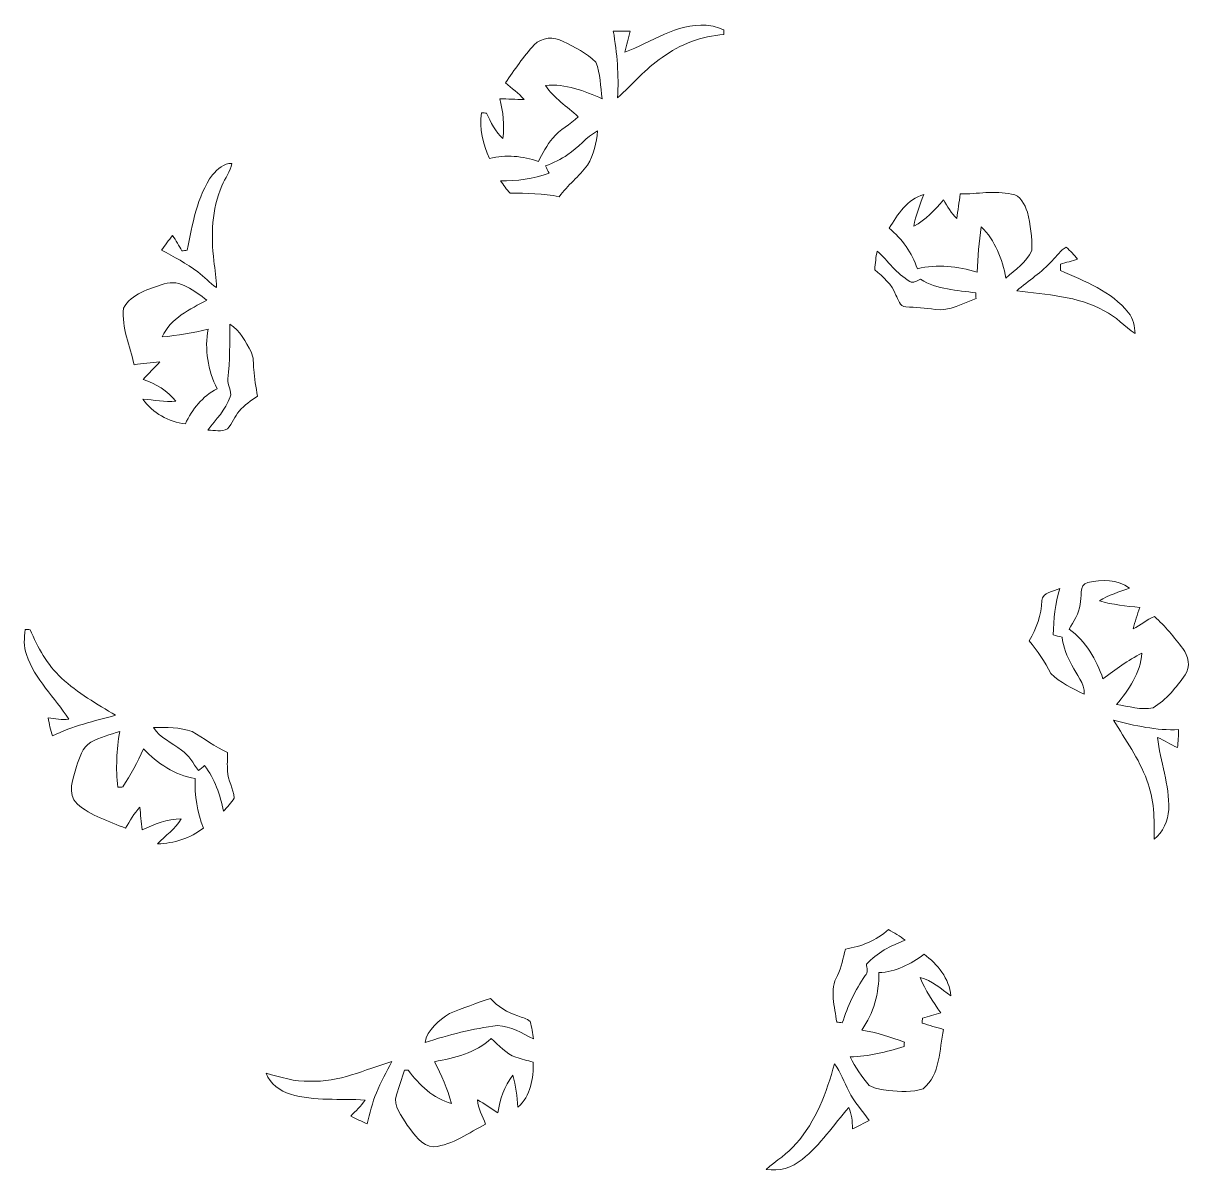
# Model space of a CAD drawing. Header units: centimetres. Extents: x -16.2 to 16.2, y -15.8 to 15.8.
# Drawn here: x -12.81 to 12.54, y -12.08 to 12.85 of the extents above; entities that cross this region are included whole.
import ezdxf

# ---------------------------------------------------------------- set-up
doc = ezdxf.new("R2010")
doc.units = ezdxf.units.CM
doc.header["$MEASUREMENT"] = 0
doc.layers.add('Layer 1', color=7, linetype='Continuous')

msp = doc.modelspace()

# ---------------------------------------------------------------- linework, layer by layer
at = {"layer": 'Layer 1', "color": 8, "lineweight": 9}
for points, knots in [([(0.25682, 12.22746), (0.28928, 12.3795), (0.33549, 12.52767), (0.3743, 12.67831), (0.3743, 12.67831), (0.25188, 12.6843), (0.12771, 12.68501), (0.00565, 12.68148), (0.00565, 12.68148), (0.09067, 12.20347), (0.12806, 11.72157), (0.09807, 11.2365), (0.09807, 11.2365), (0.4258, 11.52331), (0.70379, 11.86692), (1.06962, 12.10998), (1.06962, 12.10998), (1.45345, 12.40561), (1.92758, 12.57036), (2.40912, 12.60775), (2.40912, 12.60775), (2.40912, 12.6328), (2.40947, 12.68324), (2.40947, 12.70829), (2.40947, 12.70829), (2.28424, 12.75345), (2.1583, 12.80919), (2.02318, 12.8113), (2.02318, 12.8113), (1.37583, 12.85117), (0.8375, 12.43947), (0.25682, 12.22746), (0.25682, 12.22746), (0.25682, 12.22746), (0.25682, 12.22746), (0.25682, 12.22746)], [0, 0, 0, 0, 0.1, 0.1, 0.1, 0.1, 0.2, 0.2, 0.2, 0.2, 0.3, 0.3, 0.3, 0.3, 0.4, 0.4, 0.4, 0.4, 0.5, 0.5, 0.5, 0.5, 0.6, 0.6, 0.6, 0.6, 0.7, 0.7, 0.7, 0.7, 0.8, 0.8, 0.8, 0.8, 1, 1, 1, 1]), ([(-1.70956, 12.38338), (-1.94804, 12.13256), (-2.13748, 11.84046), (-2.33715, 11.55965), (-2.33715, 11.55965), (-2.19922, 11.44429), (-2.05175, 11.3374), (-1.93322, 11.20087), (-1.93322, 11.20087), (-2.1089, 11.19911), (-2.28494, 11.20863), (-2.45992, 11.21604), (-2.45992, 11.21604), (-2.38407, 10.93523), (-2.35303, 10.63854), (-2.39183, 10.34891), (-2.39183, 10.34891), (-2.56011, 10.49743), (-2.65395, 10.70381), (-2.74602, 10.90383), (-2.74602, 10.90383), (-2.77354, 10.90489), (-2.82857, 10.90736), (-2.85609, 10.90842), (-2.85609, 10.90842), (-2.90654, 10.56834), (-2.82469, 10.22615), (-2.68217, 9.91747), (-2.68217, 9.91747), (-2.32692, 10.00037), (-1.96109, 9.97744), (-1.6189, 9.84938), (-1.6189, 9.84938), (-1.53352, 10.02965), (-1.4351, 10.20498), (-1.31057, 10.36126), (-1.31057, 10.36126), (-1.15252, 10.544), (-0.93063, 10.65512), (-0.75847, 10.82269), (-0.75847, 10.82269), (-0.99342, 11.05024), (-1.28905, 11.22239), (-1.46509, 11.50461), (-1.46509, 11.50461), (-1.03152, 11.54271), (-0.62336, 11.3889), (-0.23601, 11.21463), (-0.23601, 11.21463), (-0.27905, 11.4771), (-0.26776, 11.75967), (-0.3743, 12.00662), (-0.3743, 12.00662), (-0.57362, 12.20523), (-0.83114, 12.33823), (-1.08232, 12.45994), (-1.08232, 12.45994), (-1.27917, 12.57071), (-1.55152, 12.55166), (-1.70956, 12.38338), (-1.70956, 12.38338), (-1.70956, 12.38338), (-1.70956, 12.38338), (-1.70956, 12.38338)], [0, 0, 0, 0, 0.05882353, 0.05882353, 0.05882353, 0.05882353, 0.11764706, 0.11764706, 0.11764706, 0.11764706, 0.17647059, 0.17647059, 0.17647059, 0.17647059, 0.23529412, 0.23529412, 0.23529412, 0.23529412, 0.29411765, 0.29411765, 0.29411765, 0.29411765, 0.35294118, 0.35294118, 0.35294118, 0.35294118, 0.41176471, 0.41176471, 0.41176471, 0.41176471, 0.47058824, 0.47058824, 0.47058824, 0.47058824, 0.52941176, 0.52941176, 0.52941176, 0.52941176, 0.58823529, 0.58823529, 0.58823529, 0.58823529, 0.64705882, 0.64705882, 0.64705882, 0.64705882, 0.70588235, 0.70588235, 0.70588235, 0.70588235, 0.76470588, 0.76470588, 0.76470588, 0.76470588, 0.82352941, 0.82352941, 0.82352941, 0.82352941, 0.88235294, 0.88235294, 0.88235294, 0.88235294, 1, 1, 1, 1]), ([(-0.98425, 10.00249), (-1.13136, 9.8963), (-1.29716, 9.82081), (-1.46509, 9.75519), (-1.46509, 9.75519), (-1.44004, 9.70227), (-1.41499, 9.64936), (-1.38994, 9.59644), (-1.38994, 9.59644), (-1.73002, 9.48426), (-2.08739, 9.41617), (-2.44651, 9.43557), (-2.44651, 9.43557), (-2.37631, 9.34491), (-2.31634, 9.24366), (-2.23344, 9.16252), (-2.23344, 9.16252), (-1.87678, 9.16252), (-1.5173, 9.16358), (-1.16628, 9.08667), (-1.16628, 9.08667), (-0.98637, 9.3375), (-0.73766, 9.52835), (-0.55174, 9.77353), (-0.55174, 9.77353), (-0.42651, 10.00072), (-0.35384, 10.25719), (-0.33902, 10.51613), (-0.33902, 10.51613), (-0.58244, 10.38172), (-0.75177, 10.15206), (-0.98425, 10.00249), (-0.98425, 10.00249), (-0.98425, 10.00249), (-0.98425, 10.00249), (-0.98425, 10.00249)], [0, 0, 0, 0, 0.1, 0.1, 0.1, 0.1, 0.2, 0.2, 0.2, 0.2, 0.3, 0.3, 0.3, 0.3, 0.4, 0.4, 0.4, 0.4, 0.5, 0.5, 0.5, 0.5, 0.6, 0.6, 0.6, 0.6, 0.7, 0.7, 0.7, 0.7, 0.8, 0.8, 0.8, 0.8, 1, 1, 1, 1]), ([(-8.69809, 9.56398), (-9.04275, 9.08632), (-9.13059, 8.48731), (-9.25054, 7.92498), (-9.25054, 7.92498), (-9.28793, 7.92004), (-9.32497, 7.91439), (-9.36202, 7.9091), (-9.36202, 7.9091), (-9.4241, 8.02481), (-9.48937, 8.13911), (-9.56592, 8.24565), (-9.56592, 8.24565), (-9.64777, 8.13982), (-9.72996, 8.03363), (-9.80793, 7.92462), (-9.80793, 7.92462), (-9.5317, 7.78951), (-9.26465, 7.63499), (-9.01559, 7.45367), (-9.01559, 7.45367), (-8.88012, 7.34325), (-8.75594, 7.21836), (-8.61448, 7.115), (-8.61448, 7.115), (-8.60884, 7.31044), (-8.6487, 7.5027), (-8.66881, 7.69602), (-8.66881, 7.69602), (-8.73231, 8.24248), (-8.71784, 8.81504), (-8.49312, 9.32586), (-8.49312, 9.32586), (-8.42892, 9.49061), (-8.30615, 9.63242), (-8.27934, 9.81093), (-8.27934, 9.81093), (-8.45326, 9.82116), (-8.58837, 9.68287), (-8.69809, 9.56398), (-8.69809, 9.56398), (-8.69809, 9.56398), (-8.69809, 9.56398), (-8.69809, 9.56398)], [0, 0, 0, 0, 0.08333333, 0.08333333, 0.08333333, 0.08333333, 0.16666667, 0.16666667, 0.16666667, 0.16666667, 0.25, 0.25, 0.25, 0.25, 0.33333333, 0.33333333, 0.33333333, 0.33333333, 0.41666667, 0.41666667, 0.41666667, 0.41666667, 0.5, 0.5, 0.5, 0.5, 0.58333333, 0.58333333, 0.58333333, 0.58333333, 0.66666667, 0.66666667, 0.66666667, 0.66666667, 0.75, 0.75, 0.75, 0.75, 0.83333333, 0.83333333, 0.83333333, 0.83333333, 1, 1, 1, 1]), ([(7.5371, 9.14806), (7.51628, 8.96885), (7.49159, 8.79034), (7.46301, 8.61184), (7.46301, 8.61184), (7.34378, 8.72966), (7.26299, 8.87783), (7.1755, 9.01859), (7.1755, 9.01859), (6.98959, 8.7974), (6.78392, 8.58749), (6.52992, 8.44497), (6.52992, 8.44497), (6.57825, 8.68239), (6.65692, 8.9117), (6.74935, 9.13536), (6.74935, 9.13536), (6.39233, 9.03199), (6.17926, 8.7025), (5.99687, 8.4037), (5.99687, 8.4037), (6.27592, 8.17086), (6.49358, 7.87065), (6.60894, 7.52493), (6.60894, 7.52493), (7.03968, 7.623), (7.48877, 7.58419), (7.90681, 7.44837), (7.90681, 7.44837), (7.92092, 7.77858), (7.9435, 8.10842), (7.99677, 8.43474), (7.99677, 8.43474), (8.29804, 8.13841), (8.45503, 7.73024), (8.5337, 7.32243), (8.5337, 7.32243), (8.73548, 7.50059), (8.98878, 7.66216), (9.09144, 7.9218), (9.09144, 7.9218), (9.10378, 8.2005), (9.06498, 8.48096), (9.00007, 8.75154), (9.00007, 8.75154), (8.93586, 8.91381), (8.86001, 9.12477), (8.6554, 9.14277), (8.6554, 9.14277), (8.28851, 9.2299), (7.90893, 9.14171), (7.5371, 9.14806), (7.5371, 9.14806), (7.5371, 9.14806), (7.5371, 9.14806), (7.5371, 9.14806)], [0, 0, 0, 0, 0.06666667, 0.06666667, 0.06666667, 0.06666667, 0.13333333, 0.13333333, 0.13333333, 0.13333333, 0.2, 0.2, 0.2, 0.2, 0.26666667, 0.26666667, 0.26666667, 0.26666667, 0.33333333, 0.33333333, 0.33333333, 0.33333333, 0.4, 0.4, 0.4, 0.4, 0.46666667, 0.46666667, 0.46666667, 0.46666667, 0.53333333, 0.53333333, 0.53333333, 0.53333333, 0.6, 0.6, 0.6, 0.6, 0.66666667, 0.66666667, 0.66666667, 0.66666667, 0.73333333, 0.73333333, 0.73333333, 0.73333333, 0.8, 0.8, 0.8, 0.8, 0.86666667, 0.86666667, 0.86666667, 0.86666667, 1, 1, 1, 1]), ([(5.73581, 7.9084), (5.709, 7.77469), (5.69313, 7.63958), (5.68572, 7.50341), (5.68572, 7.50341), (5.86493, 7.34501), (6.05755, 7.18591), (6.1408, 6.95237), (6.1408, 6.95237), (6.19866, 6.86382), (6.22335, 6.69872), (6.35741, 6.69802), (6.35741, 6.69802), (6.57013, 6.68461), (6.78286, 6.66768), (6.99523, 6.64122), (6.99523, 6.64122), (7.31167, 6.59677), (7.59601, 6.77386), (7.88247, 6.87829), (7.88247, 6.87829), (7.88106, 6.90792), (7.87788, 6.96754), (7.87647, 6.99717), (7.87647, 6.99717), (7.47007, 7.06138), (7.03933, 7.06949), (6.6795, 7.29421), (6.6795, 7.29421), (6.604, 7.27304), (6.52039, 7.1972), (6.44243, 7.24906), (6.44243, 7.24906), (6.1588, 7.4138), (5.97465, 7.69214), (5.73581, 7.9084), (5.73581, 7.9084), (5.73581, 7.9084), (5.73581, 7.9084), (5.73581, 7.9084)], [0, 0, 0, 0, 0.09090909, 0.09090909, 0.09090909, 0.09090909, 0.18181818, 0.18181818, 0.18181818, 0.18181818, 0.27272727, 0.27272727, 0.27272727, 0.27272727, 0.36363636, 0.36363636, 0.36363636, 0.36363636, 0.45454545, 0.45454545, 0.45454545, 0.45454545, 0.54545455, 0.54545455, 0.54545455, 0.54545455, 0.63636364, 0.63636364, 0.63636364, 0.63636364, 0.72727273, 0.72727273, 0.72727273, 0.72727273, 0.81818182, 0.81818182, 0.81818182, 0.81818182, 1, 1, 1, 1]), ([(9.53558, 7.69779), (9.31192, 7.44414), (9.02229, 7.26493), (8.76759, 7.04656), (8.76759, 7.04656), (9.41105, 6.95801), (10.08839, 6.93649), (10.66765, 6.60876), (10.66765, 6.60876), (10.92341, 6.48811), (11.10686, 6.26833), (11.33934, 6.11452), (11.33934, 6.11452), (11.31888, 6.2708), (11.30371, 6.44366), (11.19646, 6.56925), (11.19646, 6.56925), (10.82216, 7.03527), (10.24185, 7.24906), (9.71374, 7.48789), (9.71374, 7.48789), (9.71409, 7.53234), (9.71515, 7.57679), (9.71621, 7.62124), (9.71621, 7.62124), (9.84038, 7.65863), (9.96527, 7.69391), (10.08909, 7.73483), (10.08909, 7.73483), (10.01148, 7.82408), (9.93105, 7.91122), (9.84356, 7.98954), (9.84356, 7.98954), (9.71338, 7.92639), (9.63542, 7.79621), (9.53558, 7.69779), (9.53558, 7.69779), (9.53558, 7.69779), (9.53558, 7.69779), (9.53558, 7.69779)], [0, 0, 0, 0, 0.09090909, 0.09090909, 0.09090909, 0.09090909, 0.18181818, 0.18181818, 0.18181818, 0.18181818, 0.27272727, 0.27272727, 0.27272727, 0.27272727, 0.36363636, 0.36363636, 0.36363636, 0.36363636, 0.45454545, 0.45454545, 0.45454545, 0.45454545, 0.54545455, 0.54545455, 0.54545455, 0.54545455, 0.63636364, 0.63636364, 0.63636364, 0.63636364, 0.72727273, 0.72727273, 0.72727273, 0.72727273, 0.81818182, 0.81818182, 0.81818182, 0.81818182, 1, 1, 1, 1]), ([(-9.75078, 7.19438), (-10.06722, 7.07902), (-10.46339, 6.99259), (-10.63096, 6.66415), (-10.63096, 6.66415), (-10.67329, 6.24258), (-10.4909, 5.84465), (-10.39989, 5.44072), (-10.39989, 5.44072), (-10.21468, 5.46294), (-10.02947, 5.48446), (-9.84356, 5.50139), (-9.84356, 5.50139), (-9.95821, 5.37051), (-10.08697, 5.25269), (-10.20092, 5.12075), (-10.20092, 5.12075), (-9.9254, 5.03396), (-9.67705, 4.86922), (-9.49254, 4.64591), (-9.49254, 4.64591), (-9.73243, 4.63215), (-9.9702, 4.67272), (-10.20833, 4.69071), (-10.20833, 4.69071), (-9.99772, 4.38944), (-9.64988, 4.2007), (-9.28793, 4.15414), (-9.28793, 4.15414), (-9.14188, 4.47516), (-8.91399, 4.75139), (-8.59966, 4.91931), (-8.59966, 4.91931), (-8.80145, 5.31936), (-8.87518, 5.77444), (-8.79122, 6.21471), (-8.79122, 6.21471), (-9.11895, 6.12722), (-9.45444, 6.07536), (-9.7917, 6.04291), (-9.7917, 6.04291), (-9.61425, 6.44543), (-9.18351, 6.64757), (-8.81874, 6.84371), (-8.81874, 6.84371), (-9.09108, 7.0328), (-9.39659, 7.30938), (-9.75078, 7.19438), (-9.75078, 7.19438), (-9.75078, 7.19438), (-9.75078, 7.19438), (-9.75078, 7.19438)], [0, 0, 0, 0, 0.07142857, 0.07142857, 0.07142857, 0.07142857, 0.14285714, 0.14285714, 0.14285714, 0.14285714, 0.21428571, 0.21428571, 0.21428571, 0.21428571, 0.28571429, 0.28571429, 0.28571429, 0.28571429, 0.35714286, 0.35714286, 0.35714286, 0.35714286, 0.42857143, 0.42857143, 0.42857143, 0.42857143, 0.5, 0.5, 0.5, 0.5, 0.57142857, 0.57142857, 0.57142857, 0.57142857, 0.64285714, 0.64285714, 0.64285714, 0.64285714, 0.71428571, 0.71428571, 0.71428571, 0.71428571, 0.78571429, 0.78571429, 0.78571429, 0.78571429, 0.85714286, 0.85714286, 0.85714286, 0.85714286, 1, 1, 1, 1]), ([(-8.3185, 6.31737), (-8.32802, 5.92226), (-8.31285, 5.52609), (-8.36542, 5.13309), (-8.36542, 5.13309), (-8.39188, 4.99657), (-8.25959, 4.87521), (-8.31638, 4.73939), (-8.31638, 4.73939), (-8.41128, 4.46176), (-8.62471, 4.25044), (-8.79828, 4.02184), (-8.79828, 4.02184), (-8.65717, 4.01832), (-8.49947, 3.97704), (-8.36965, 4.04654), (-8.36965, 4.04654), (-8.27052, 4.16507), (-8.21902, 4.31677), (-8.11706, 4.43354), (-8.11706, 4.43354), (-8.00559, 4.56406), (-7.86165, 4.65931), (-7.72195, 4.75598), (-7.72195, 4.75598), (-7.75017, 4.94824), (-7.7911, 5.13944), (-7.80168, 5.33383), (-7.80168, 5.33383), (-7.81085, 5.46153), (-7.79992, 5.60053), (-7.85989, 5.71871), (-7.85989, 5.71871), (-7.98054, 5.93849), (-8.0959, 6.18261), (-8.3185, 6.31737), (-8.3185, 6.31737), (-8.3185, 6.31737), (-8.3185, 6.31737), (-8.3185, 6.31737)], [0, 0, 0, 0, 0.09090909, 0.09090909, 0.09090909, 0.09090909, 0.18181818, 0.18181818, 0.18181818, 0.18181818, 0.27272727, 0.27272727, 0.27272727, 0.27272727, 0.36363636, 0.36363636, 0.36363636, 0.36363636, 0.45454545, 0.45454545, 0.45454545, 0.45454545, 0.54545455, 0.54545455, 0.54545455, 0.54545455, 0.63636364, 0.63636364, 0.63636364, 0.63636364, 0.72727273, 0.72727273, 0.72727273, 0.72727273, 0.81818182, 0.81818182, 0.81818182, 0.81818182, 1, 1, 1, 1]), ([(10.31416, 0.71208), (10.10215, 0.66411), (10.19246, 0.38576), (10.14201, 0.23477), (10.14201, 0.23477), (10.1219, 0.0344), (10.00125, -0.13388), (9.90212, -0.30215), (9.90212, -0.30215), (10.27465, -0.55862), (10.49443, -0.96185), (10.63978, -1.37918), (10.63978, -1.37918), (10.91106, -1.17916), (11.18165, -0.9749), (11.48398, -0.8225), (11.48398, -0.8225), (11.45223, -1.25571), (11.20316, -1.61837), (10.93153, -1.93939), (10.93153, -1.93939), (11.19329, -1.96691), (11.46598, -2.06851), (11.7281, -2.00854), (11.7281, -2.00854), (12.01632, -1.83709), (12.23081, -1.56192), (12.4266, -1.29487), (12.4266, -1.29487), (12.54372, -1.1213), (12.49574, -0.88), (12.37262, -0.72231), (12.37262, -0.72231), (12.186, -0.47607), (11.98845, -0.23266), (11.75773, -0.02734), (11.75773, -0.02734), (11.59193, -0.09578), (11.45505, -0.21784), (11.29312, -0.29474), (11.29312, -0.29474), (11.3351, -0.13846), (11.38626, 0.01535), (11.43847, 0.16845), (11.43847, 0.16845), (11.1439, 0.20479), (10.84651, 0.22666), (10.56076, 0.31203), (10.56076, 0.31203), (10.76184, 0.44186), (10.99573, 0.50712), (11.21798, 0.59179), (11.21798, 0.59179), (10.96151, 0.78193), (10.61191, 0.78264), (10.31416, 0.71208), (10.31416, 0.71208), (10.31416, 0.71208), (10.31416, 0.71208), (10.31416, 0.71208)], [0, 0, 0, 0, 0.0625, 0.0625, 0.0625, 0.0625, 0.125, 0.125, 0.125, 0.125, 0.1875, 0.1875, 0.1875, 0.1875, 0.25, 0.25, 0.25, 0.25, 0.3125, 0.3125, 0.3125, 0.3125, 0.375, 0.375, 0.375, 0.375, 0.4375, 0.4375, 0.4375, 0.4375, 0.5, 0.5, 0.5, 0.5, 0.5625, 0.5625, 0.5625, 0.5625, 0.625, 0.625, 0.625, 0.625, 0.6875, 0.6875, 0.6875, 0.6875, 0.75, 0.75, 0.75, 0.75, 0.8125, 0.8125, 0.8125, 0.8125, 0.875, 0.875, 0.875, 0.875, 1, 1, 1, 1]), ([(9.30981, 0.31944), (9.31051, 0.00194), (9.19163, -0.28663), (9.03429, -0.55439), (9.03429, -0.55439), (9.21561, -0.77417), (9.37542, -1.00912), (9.50736, -1.26171), (9.50736, -1.26171), (9.70703, -1.46703), (9.97797, -1.5912), (10.23479, -1.71185), (10.23479, -1.71185), (10.24396, -1.4702), (10.06369, -1.28781), (9.96491, -1.08356), (9.96491, -1.08356), (9.85732, -0.89447), (9.77583, -0.69021), (9.75007, -0.4729), (9.75007, -0.4729), (9.68693, -0.45843), (9.62378, -0.44256), (9.56134, -0.42563), (9.56134, -0.42563), (9.56486, -0.08449), (9.60614, 0.25453), (9.70139, 0.58191), (9.70139, 0.58191), (9.56522, 0.51453), (9.33168, 0.50253), (9.30981, 0.31944), (9.30981, 0.31944), (9.30981, 0.31944), (9.30981, 0.31944), (9.30981, 0.31944)], [0, 0, 0, 0, 0.1, 0.1, 0.1, 0.1, 0.2, 0.2, 0.2, 0.2, 0.3, 0.3, 0.3, 0.3, 0.4, 0.4, 0.4, 0.4, 0.5, 0.5, 0.5, 0.5, 0.6, 0.6, 0.6, 0.6, 0.7, 0.7, 0.7, 0.7, 0.8, 0.8, 0.8, 0.8, 1, 1, 1, 1]), ([(-12.7695, -0.31062), (-12.78537, -0.49054), (-12.80583, -0.67857), (-12.73775, -0.85178), (-12.73775, -0.85178), (-12.55924, -1.39506), (-12.1165, -1.78241), (-11.82052, -2.25619), (-11.82052, -2.25619), (-11.9694, -2.28159), (-12.11756, -2.24349), (-12.26467, -2.22585), (-12.26467, -2.22585), (-12.24421, -2.35885), (-12.21705, -2.49255), (-12.1726, -2.62026), (-12.1726, -2.62026), (-11.73974, -2.40048), (-11.2656, -2.29676), (-10.801, -2.17188), (-10.801, -2.17188), (-11.20845, -1.92669), (-11.62473, -1.68575), (-11.9761, -1.36225), (-11.9761, -1.36225), (-12.29007, -1.07721), (-12.49186, -0.69656), (-12.65802, -0.31238), (-12.65802, -0.31238), (-12.68589, -0.31203), (-12.74163, -0.31097), (-12.7695, -0.31062), (-12.7695, -0.31062), (-12.7695, -0.31062), (-12.7695, -0.31062), (-12.7695, -0.31062)], [0, 0, 0, 0, 0.1, 0.1, 0.1, 0.1, 0.2, 0.2, 0.2, 0.2, 0.3, 0.3, 0.3, 0.3, 0.4, 0.4, 0.4, 0.4, 0.5, 0.5, 0.5, 0.5, 0.6, 0.6, 0.6, 0.6, 0.7, 0.7, 0.7, 0.7, 0.8, 0.8, 0.8, 0.8, 1, 1, 1, 1]), ([(10.87085, -2.27877), (11.12591, -2.70351), (11.42083, -3.11097), (11.59334, -3.58016), (11.59334, -3.58016), (11.74926, -3.99009), (11.76373, -4.43071), (11.74821, -4.86322), (11.74821, -4.86322), (11.94188, -4.70658), (12.05653, -4.46387), (12.06782, -4.21552), (12.06782, -4.21552), (12.08546, -3.68141), (11.8805, -3.17588), (11.82546, -2.64989), (11.82546, -2.64989), (11.97187, -2.71868), (12.11016, -2.80441), (12.25762, -2.87284), (12.25762, -2.87284), (12.27314, -2.74373), (12.27702, -2.61214), (12.28231, -2.48303), (12.28231, -2.48303), (11.80218, -2.5056), (11.33263, -2.39483), (10.87085, -2.27877), (10.87085, -2.27877), (10.87085, -2.27877), (10.87085, -2.27877), (10.87085, -2.27877)], [0, 0, 0, 0, 0.11111111, 0.11111111, 0.11111111, 0.11111111, 0.22222222, 0.22222222, 0.22222222, 0.22222222, 0.33333333, 0.33333333, 0.33333333, 0.33333333, 0.44444444, 0.44444444, 0.44444444, 0.44444444, 0.55555556, 0.55555556, 0.55555556, 0.55555556, 0.66666667, 0.66666667, 0.66666667, 0.66666667, 0.77777778, 0.77777778, 0.77777778, 0.77777778, 1, 1, 1, 1]), ([(-11.34039, -2.75749), (-11.52842, -2.86826), (-11.58557, -3.09227), (-11.65366, -3.28418), (-11.65366, -3.28418), (-11.7221, -3.53889), (-11.86744, -3.87368), (-11.64025, -4.09522), (-11.64025, -4.09522), (-11.33757, -4.35451), (-10.94987, -4.47269), (-10.58721, -4.62262), (-10.58721, -4.62262), (-10.49373, -4.46352), (-10.39989, -4.30265), (-10.27712, -4.16401), (-10.27712, -4.16401), (-10.25984, -4.32735), (-10.24537, -4.49033), (-10.22844, -4.65472), (-10.22844, -4.65472), (-9.95574, -4.54254), (-9.68057, -4.41872), (-9.3786, -4.42154), (-9.3786, -4.42154), (-9.51159, -4.63568), (-9.72009, -4.78419), (-9.89083, -4.96517), (-9.89083, -4.96517), (-9.531, -4.94929), (-9.17892, -4.84381), (-8.89459, -4.61839), (-8.89459, -4.61839), (-9.03323, -4.27619), (-9.0872, -3.91424), (-9.07521, -3.54489), (-9.07521, -3.54489), (-9.519, -3.47821), (-9.88942, -3.21363), (-10.1988, -2.90283), (-10.1988, -2.90283), (-10.31699, -3.19352), (-10.48597, -3.45846), (-10.64507, -3.72798), (-10.64507, -3.72798), (-10.67294, -3.72904), (-10.72832, -3.73151), (-10.75619, -3.73256), (-10.75619, -3.73256), (-10.79959, -3.32969), (-10.783, -2.92047), (-10.71245, -2.52183), (-10.71245, -2.52183), (-10.92553, -2.58851), (-11.14284, -2.6513), (-11.34039, -2.75749), (-11.34039, -2.75749), (-11.34039, -2.75749), (-11.34039, -2.75749), (-11.34039, -2.75749)], [0, 0, 0, 0, 0.0625, 0.0625, 0.0625, 0.0625, 0.125, 0.125, 0.125, 0.125, 0.1875, 0.1875, 0.1875, 0.1875, 0.25, 0.25, 0.25, 0.25, 0.3125, 0.3125, 0.3125, 0.3125, 0.375, 0.375, 0.375, 0.375, 0.4375, 0.4375, 0.4375, 0.4375, 0.5, 0.5, 0.5, 0.5, 0.5625, 0.5625, 0.5625, 0.5625, 0.625, 0.625, 0.625, 0.625, 0.6875, 0.6875, 0.6875, 0.6875, 0.75, 0.75, 0.75, 0.75, 0.8125, 0.8125, 0.8125, 0.8125, 0.875, 0.875, 0.875, 0.875, 1, 1, 1, 1]), ([(-9.97938, -2.43822), (-9.83862, -2.66541), (-9.57686, -2.76595), (-9.37472, -2.92611), (-9.37472, -2.92611), (-9.21032, -3.03618), (-9.11542, -3.21469), (-9.00395, -3.37273), (-9.00395, -3.37273), (-8.95985, -3.33604), (-8.9154, -3.299), (-8.8706, -3.26266), (-8.8706, -3.26266), (-8.6494, -3.55124), (-8.52946, -3.90225), (-8.46173, -4.25609), (-8.46173, -4.25609), (-8.37882, -4.16331), (-8.28816, -4.07476), (-8.22431, -3.96751), (-8.22431, -3.96751), (-8.24371, -3.76573), (-8.35942, -3.58263), (-8.37424, -3.37979), (-8.37424, -3.37979), (-8.37812, -3.24503), (-8.37494, -3.11203), (-8.37283, -2.97833), (-8.37283, -2.97833), (-8.6427, -2.85027), (-8.884, -2.67388), (-9.14047, -2.52289), (-9.14047, -2.52289), (-9.40894, -2.42834), (-9.69892, -2.43399), (-9.97938, -2.43822), (-9.97938, -2.43822), (-9.97938, -2.43822), (-9.97938, -2.43822), (-9.97938, -2.43822)], [0, 0, 0, 0, 0.09090909, 0.09090909, 0.09090909, 0.09090909, 0.18181818, 0.18181818, 0.18181818, 0.18181818, 0.27272727, 0.27272727, 0.27272727, 0.27272727, 0.36363636, 0.36363636, 0.36363636, 0.36363636, 0.45454545, 0.45454545, 0.45454545, 0.45454545, 0.54545455, 0.54545455, 0.54545455, 0.54545455, 0.63636364, 0.63636364, 0.63636364, 0.63636364, 0.72727273, 0.72727273, 0.72727273, 0.72727273, 0.81818182, 0.81818182, 0.81818182, 0.81818182, 1, 1, 1, 1]), ([(5.04578, -7.24658), (4.99392, -7.4392), (4.95935, -7.63922), (4.87257, -7.82055), (4.87257, -7.82055), (4.69053, -8.12994), (4.81859, -8.50106), (4.8574, -8.83232), (4.8574, -8.83232), (4.89761, -8.83726), (4.93854, -8.84255), (4.97911, -8.84819), (4.97911, -8.84819), (5.09976, -8.48589), (5.25075, -8.13452), (5.47546, -7.82338), (5.47546, -7.82338), (5.54496, -7.75352), (5.50968, -7.65686), (5.50369, -7.5729), (5.50369, -7.5729), (5.73229, -7.32913), (6.03038, -7.17179), (6.34048, -7.05538), (6.34048, -7.05538), (6.23323, -6.96013), (6.10306, -6.89663), (5.98064, -6.82537), (5.98064, -6.82537), (5.71853, -7.05749), (5.3908, -7.19543), (5.04578, -7.24658), (5.04578, -7.24658), (5.04578, -7.24658), (5.04578, -7.24658), (5.04578, -7.24658)], [0, 0, 0, 0, 0.1, 0.1, 0.1, 0.1, 0.2, 0.2, 0.2, 0.2, 0.3, 0.3, 0.3, 0.3, 0.4, 0.4, 0.4, 0.4, 0.5, 0.5, 0.5, 0.5, 0.6, 0.6, 0.6, 0.6, 0.7, 0.7, 0.7, 0.7, 0.8, 0.8, 0.8, 0.8, 1, 1, 1, 1]), ([(5.7725, -7.75882), (5.78026, -8.20155), (5.65856, -8.64147), (5.40315, -9.00483), (5.40315, -9.00483), (5.72029, -9.0588), (6.02721, -9.15335), (6.32672, -9.27012), (6.32672, -9.27012), (6.32566, -9.29375), (6.32354, -9.34138), (6.32248, -9.36501), (6.32248, -9.36501), (5.93937, -9.4779), (5.55237, -9.57809), (5.1495, -9.58656), (5.1495, -9.58656), (5.25321, -9.81339), (5.4035, -10.01659), (5.56578, -10.20568), (5.56578, -10.20568), (5.68819, -10.28788), (5.84412, -10.29211), (5.98417, -10.32069), (5.98417, -10.32069), (6.23253, -10.33304), (6.49958, -10.36373), (6.73735, -10.27977), (6.73735, -10.27977), (7.11412, -9.97038), (7.0806, -9.42781), (7.17621, -8.99107), (7.17621, -8.99107), (7.02063, -8.94733), (6.86611, -8.90358), (6.71301, -8.85207), (6.71301, -8.85207), (6.71442, -8.82632), (6.71689, -8.77482), (6.7183, -8.74906), (6.7183, -8.74906), (6.85165, -8.70991), (6.98676, -8.67322), (7.12082, -8.633), (7.12082, -8.633), (6.94796, -8.3917), (6.78603, -8.14088), (6.66821, -7.86747), (6.66821, -7.86747), (6.92503, -7.92533), (7.12788, -8.10666), (7.33249, -8.26188), (7.33249, -8.26188), (7.31167, -7.88441), (7.0418, -7.57678), (6.75428, -7.35736), (6.75428, -7.35736), (6.46783, -7.57326), (6.13763, -7.74047), (5.7725, -7.75882), (5.7725, -7.75882), (5.7725, -7.75882), (5.7725, -7.75882), (5.7725, -7.75882)], [0, 0, 0, 0, 0.05882353, 0.05882353, 0.05882353, 0.05882353, 0.11764706, 0.11764706, 0.11764706, 0.11764706, 0.17647059, 0.17647059, 0.17647059, 0.17647059, 0.23529412, 0.23529412, 0.23529412, 0.23529412, 0.29411765, 0.29411765, 0.29411765, 0.29411765, 0.35294118, 0.35294118, 0.35294118, 0.35294118, 0.41176471, 0.41176471, 0.41176471, 0.41176471, 0.47058824, 0.47058824, 0.47058824, 0.47058824, 0.52941176, 0.52941176, 0.52941176, 0.52941176, 0.58823529, 0.58823529, 0.58823529, 0.58823529, 0.64705882, 0.64705882, 0.64705882, 0.64705882, 0.70588235, 0.70588235, 0.70588235, 0.70588235, 0.76470588, 0.76470588, 0.76470588, 0.76470588, 0.82352941, 0.82352941, 0.82352941, 0.82352941, 0.88235294, 0.88235294, 0.88235294, 0.88235294, 1, 1, 1, 1]), ([(-3.55282, -8.64253), (-3.77296, -8.80092), (-4.03648, -8.98931), (-4.08305, -9.27611), (-4.08305, -9.27611), (-3.56976, -9.10608), (-3.04377, -8.97308), (-2.50684, -8.90711), (-2.50684, -8.90711), (-2.22144, -8.92051), (-1.9745, -9.07115), (-1.72861, -9.19886), (-1.72861, -9.19886), (-1.74449, -9.0715), (-1.76777, -8.94415), (-1.79775, -8.82103), (-1.79775, -8.82103), (-1.86725, -8.74801), (-1.97979, -8.73495), (-2.06516, -8.69615), (-2.06516, -8.69615), (-2.29588, -8.62912), (-2.50155, -8.49154), (-2.66418, -8.31691), (-2.66418, -8.31691), (-2.96263, -8.41922), (-3.25755, -8.53387), (-3.55282, -8.64253), (-3.55282, -8.64253), (-3.55282, -8.64253), (-3.55282, -8.64253), (-3.55282, -8.64253)], [0, 0, 0, 0, 0.11111111, 0.11111111, 0.11111111, 0.11111111, 0.22222222, 0.22222222, 0.22222222, 0.22222222, 0.33333333, 0.33333333, 0.33333333, 0.33333333, 0.44444444, 0.44444444, 0.44444444, 0.44444444, 0.55555556, 0.55555556, 0.55555556, 0.55555556, 0.66666667, 0.66666667, 0.66666667, 0.66666667, 0.77777778, 0.77777778, 0.77777778, 0.77777778, 1, 1, 1, 1]), ([(-3.87844, -9.69239), (-3.7218, -9.97955), (-3.59692, -10.28259), (-3.50732, -10.59762), (-3.50732, -10.59762), (-3.90137, -10.49426), (-4.20934, -10.19686), (-4.44606, -9.87866), (-4.44606, -9.87866), (-4.46652, -9.87725), (-4.50709, -9.87478), (-4.5272, -9.87337), (-4.5272, -9.87337), (-4.58435, -10.05364), (-4.64996, -10.23073), (-4.70288, -10.41312), (-4.70288, -10.41312), (-4.79143, -10.65583), (-4.58329, -10.87596), (-4.4711, -11.07211), (-4.4711, -11.07211), (-4.31659, -11.25132), (-4.16348, -11.53812), (-3.89255, -11.54095), (-3.89255, -11.54095), (-3.4738, -11.49509), (-3.12984, -11.23474), (-2.76648, -11.04529), (-2.76648, -11.04529), (-2.83704, -10.87455), (-2.92629, -10.70769), (-2.94428, -10.52142), (-2.94428, -10.52142), (-2.78977, -10.60185), (-2.65112, -10.70804), (-2.50507, -10.80294), (-2.50507, -10.80294), (-2.45251, -10.51084), (-2.36467, -10.22262), (-2.17911, -9.98484), (-2.17911, -9.98484), (-2.09797, -10.20886), (-2.09268, -10.44804), (-2.0641, -10.68229), (-2.0641, -10.68229), (-1.79458, -10.43464), (-1.72085, -10.05117), (-1.73496, -9.70015), (-1.73496, -9.70015), (-1.86055, -9.66558), (-1.9872, -9.63806), (-2.10961, -9.59361), (-2.10961, -9.59361), (-2.32727, -9.52059), (-2.4765, -9.33256), (-2.64689, -9.18968), (-2.64689, -9.18968), (-2.98203, -9.50542), (-3.43888, -9.60667), (-3.87844, -9.69239), (-3.87844, -9.69239), (-3.87844, -9.69239), (-3.87844, -9.69239), (-3.87844, -9.69239)], [0, 0, 0, 0, 0.05882353, 0.05882353, 0.05882353, 0.05882353, 0.11764706, 0.11764706, 0.11764706, 0.11764706, 0.17647059, 0.17647059, 0.17647059, 0.17647059, 0.23529412, 0.23529412, 0.23529412, 0.23529412, 0.29411765, 0.29411765, 0.29411765, 0.29411765, 0.35294118, 0.35294118, 0.35294118, 0.35294118, 0.41176471, 0.41176471, 0.41176471, 0.41176471, 0.47058824, 0.47058824, 0.47058824, 0.47058824, 0.52941176, 0.52941176, 0.52941176, 0.52941176, 0.58823529, 0.58823529, 0.58823529, 0.58823529, 0.64705882, 0.64705882, 0.64705882, 0.64705882, 0.70588235, 0.70588235, 0.70588235, 0.70588235, 0.76470588, 0.76470588, 0.76470588, 0.76470588, 0.82352941, 0.82352941, 0.82352941, 0.82352941, 0.88235294, 0.88235294, 0.88235294, 0.88235294, 1, 1, 1, 1]), ([(-6.58495, -10.11608), (-6.91303, -10.13442), (-7.22171, -10.024), (-7.53322, -9.94392), (-7.53322, -9.94392), (-7.45314, -10.1764), (-7.2323, -10.32739), (-7.00546, -10.39759), (-7.00546, -10.39759), (-6.48017, -10.5567), (-5.92349, -10.48685), (-5.38339, -10.5253), (-5.38339, -10.5253), (-5.47123, -10.65618), (-5.59188, -10.75849), (-5.69595, -10.87561), (-5.69595, -10.87561), (-5.57883, -10.93099), (-5.46065, -10.98638), (-5.34211, -11.03965), (-5.34211, -11.03965), (-5.27544, -10.81422), (-5.23169, -10.58174), (-5.13644, -10.36584), (-5.13644, -10.36584), (-5.05037, -10.12737), (-4.9082, -9.91641), (-4.80483, -9.68639), (-4.80483, -9.68639), (-5.38868, -9.86596), (-5.95842, -10.14359), (-6.58495, -10.11608), (-6.58495, -10.11608), (-6.58495, -10.11608), (-6.58495, -10.11608), (-6.58495, -10.11608)], [0, 0, 0, 0, 0.1, 0.1, 0.1, 0.1, 0.2, 0.2, 0.2, 0.2, 0.3, 0.3, 0.3, 0.3, 0.4, 0.4, 0.4, 0.4, 0.5, 0.5, 0.5, 0.5, 0.6, 0.6, 0.6, 0.6, 0.7, 0.7, 0.7, 0.7, 0.8, 0.8, 0.8, 0.8, 1, 1, 1, 1]), ([(4.80766, -9.74072), (4.64115, -10.35985), (4.40373, -10.9825), (3.97651, -11.47074), (3.97651, -11.47074), (3.79413, -11.69441), (3.5366, -11.83481), (3.32775, -12.02919), (3.32775, -12.02919), (3.60292, -12.07893), (3.89396, -11.99497), (4.10633, -11.81259), (4.10633, -11.81259), (4.50638, -11.49897), (4.78825, -11.06681), (5.11986, -10.68722), (5.11986, -10.68722), (5.18513, -10.83151), (5.19395, -10.98991), (5.20347, -11.14584), (5.20347, -11.14584), (5.32483, -11.08974), (5.44513, -11.03012), (5.56295, -10.96627), (5.56295, -10.96627), (5.41161, -10.75813), (5.2317, -10.56834), (5.12304, -10.33233), (5.12304, -10.33233), (5.01474, -10.13689), (4.94912, -9.91676), (4.80766, -9.74072)], [0, 0, 0, 0, 0.11111111, 0.11111111, 0.11111111, 0.11111111, 0.22222222, 0.22222222, 0.22222222, 0.22222222, 0.33333333, 0.33333333, 0.33333333, 0.33333333, 0.44444444, 0.44444444, 0.44444444, 0.44444444, 0.55555556, 0.55555556, 0.55555556, 0.55555556, 0.66666667, 0.66666667, 0.66666667, 0.66666667, 0.77777778, 0.77777778, 0.77777778, 0.77777778, 1, 1, 1, 1])]:
    msp.add_open_spline(points, degree=3, knots=knots, dxfattribs=at)

doc.saveas('drawing.dxf')
